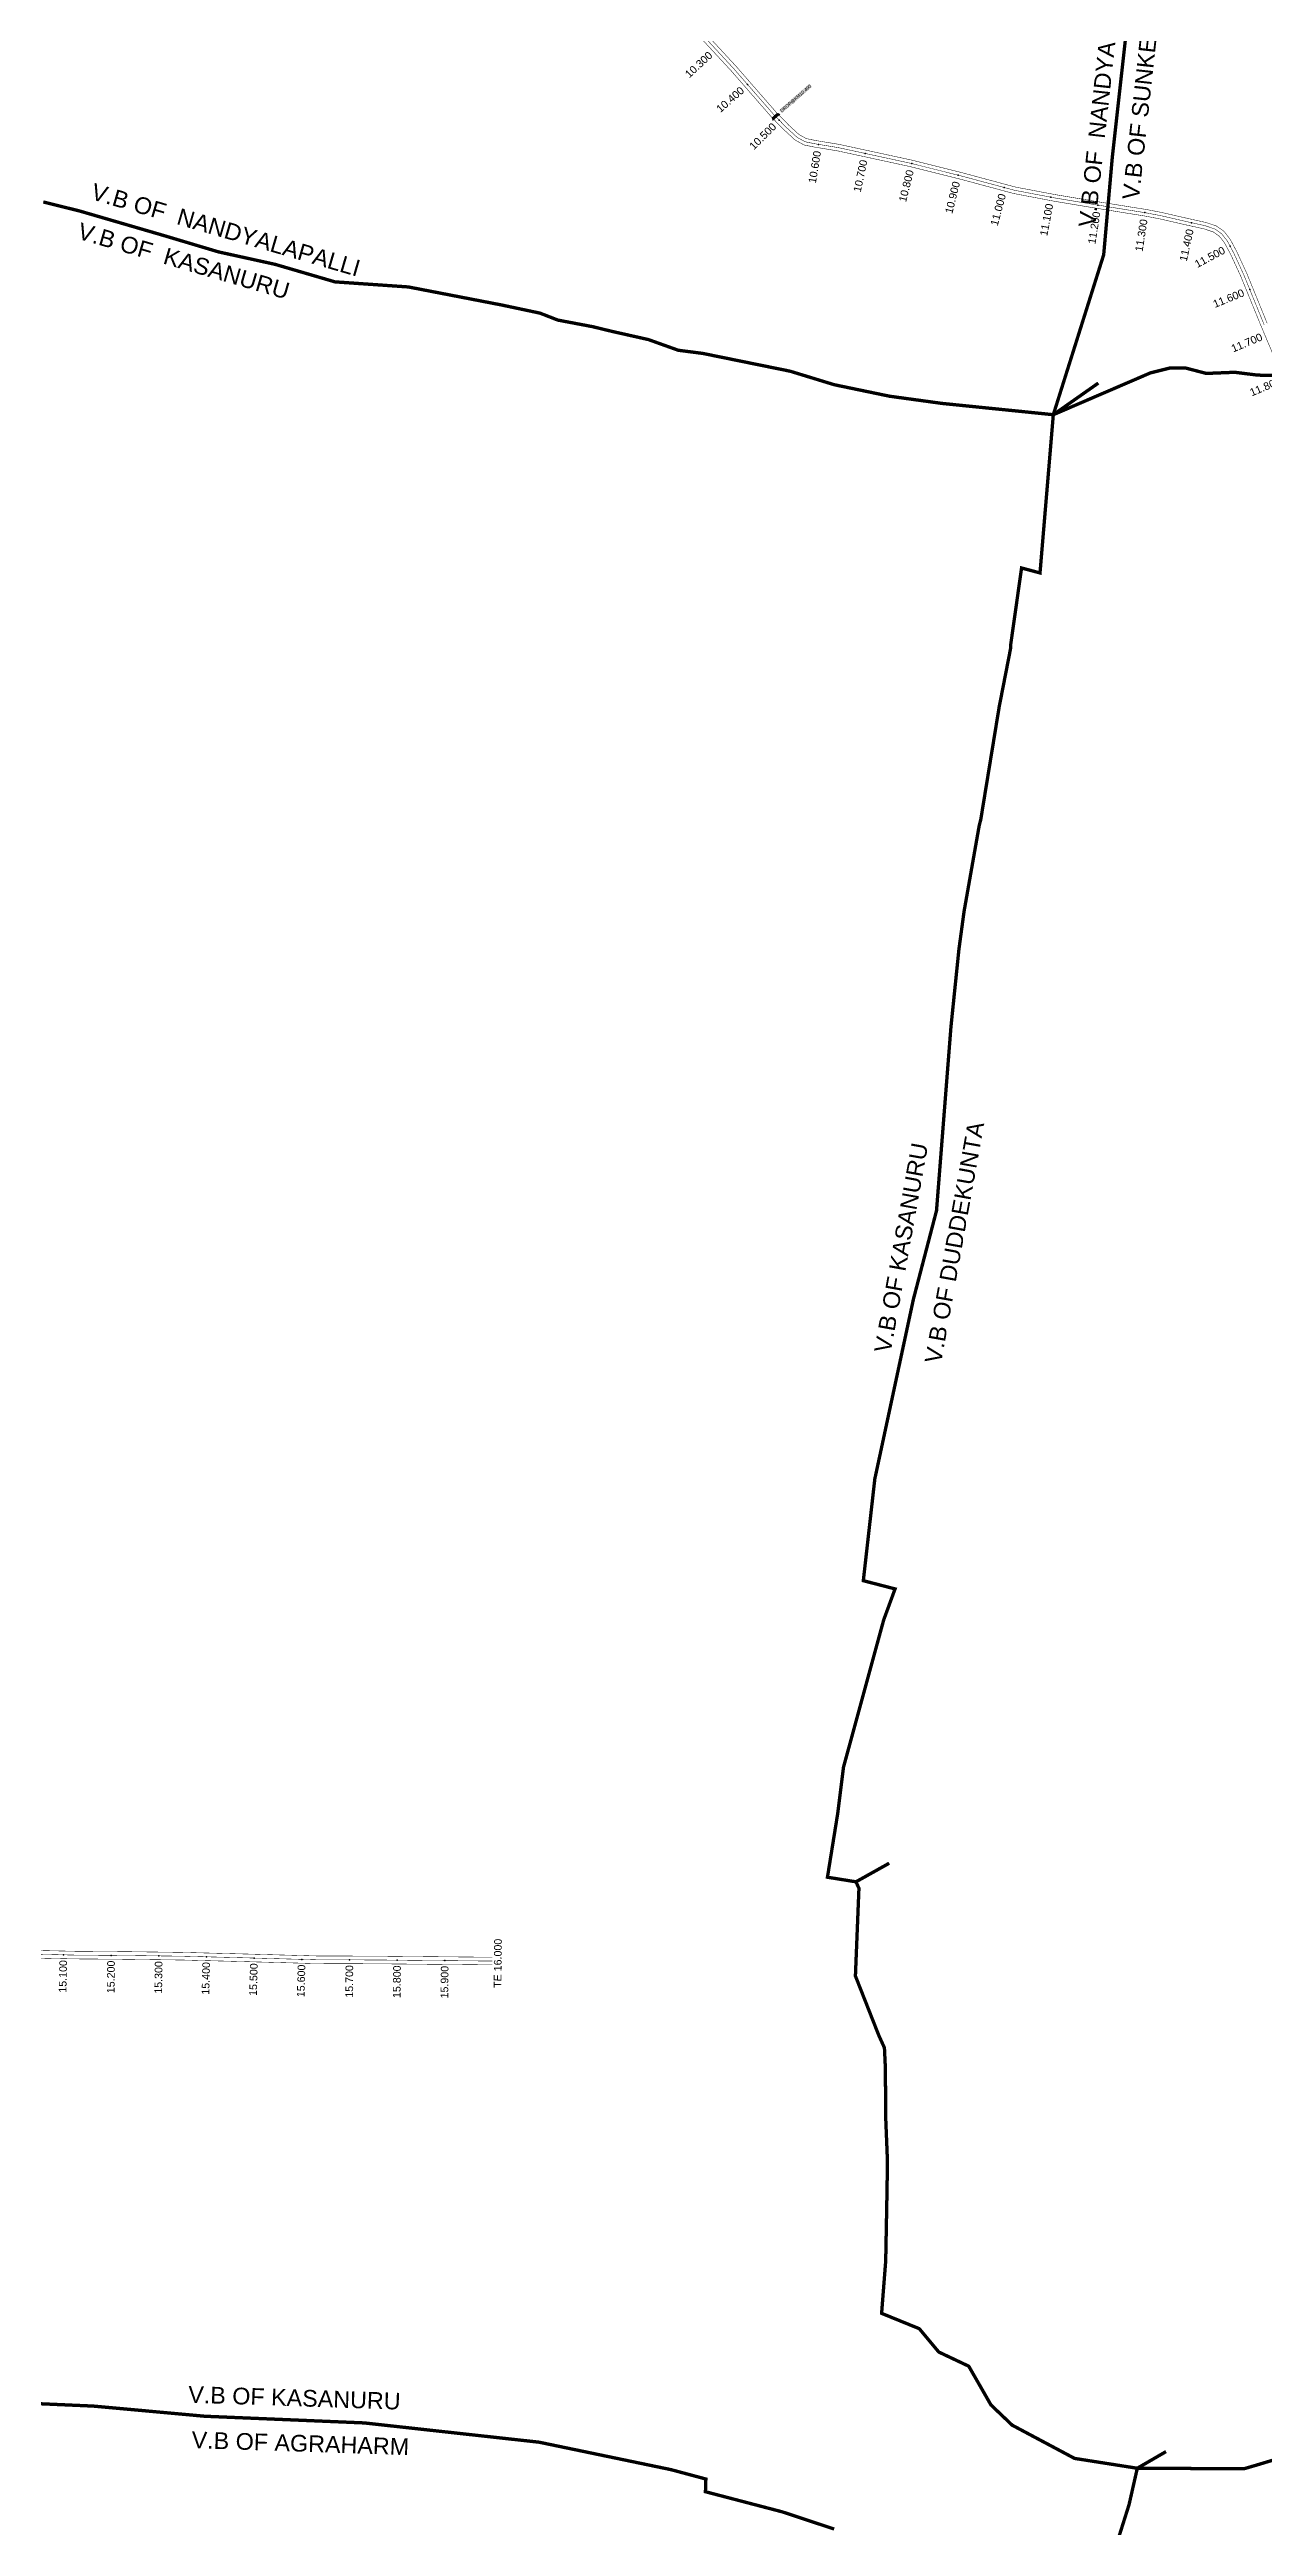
# Model space of a CAD drawing. Header units: inches. Extents: x 174104 to 230935, y 1583276 to 1631460.
# Drawn here: x 195115 to 197661, y 1616993 to 1622188 of the extents above; entities that cross this region are included whole.
import ezdxf
from ezdxf.enums import TextEntityAlignment as Align

# ---------------------------------------------------------------- set-up
doc = ezdxf.new("R2010")
doc.units = ezdxf.units.IN
doc.header["$LTSCALE"] = 15
doc.header["$MEASUREMENT"] = 0
doc.linetypes.add('HIDDEN2', pattern=[0.1875, 0.125, -0.0625])
for name, color, linetype in [('CANAL1', 7, 'Continuous'), ('CHANAGE', 1, 'Continuous'), ('CS', 134, 'Continuous'), ('CSMark', 72, 'Continuous'), ('POINT', 2, 'Continuous'), ('STRUCTURE', 5, 'Continuous'), ('text2', 7, 'Continuous'), ('VB', 72, 'Continuous'), ('VILLAGE BOUNDRY', 5, 'Continuous')]:
    doc.layers.add(name, color=color, linetype=linetype)
doc.styles.get("Standard").update_dxf_attribs({"font": 'arial.ttf'})

# ---------------------------------------------------------------- blocks, each defined once
blk = doc.blocks.new('DROP')
h = blk.add_hatch()
h.set_pattern_fill('ANSI31', color=1, scale=10, angle=45)
h.set_pattern_definition([(90, (-324.4107, -25.7687), (-1.25, 0), [])])
h.paths.add_polyline_path([(-9.9, -4.3), (-13.8, 4.1), (13.8, 4.1), (10.2, -4.3)])
at = {"layer": 'STRUCTURE', "color": 5, "const_width": 0.49}
blk.add_lwpolyline([(-9.9, -4.3), (-13.8, 4.1), (13.8, 4.1), (10.2, -4.3), (-9.9, -4.3)], dxfattribs=at)
at = {"layer": 'STRUCTURE', "color": 5}
blk.add_circle((0, 0), 1.33, dxfattribs=at)

msp = doc.modelspace()

# ---------------------------------------------------------------- linework, layer by layer
at = {"layer": 'CANAL1', "color": 1, "linetype": 'HIDDEN2', "ltscale": 4, "const_width": 1}
for points in [[(196453.34707, 1622251.61899), (196549.98738, 1622147.05338), (196634.95524, 1622049.62317), (196660.41494, 1622023.83939), (196682.48558, 1622003.5341), (196699.46758, 1621994.22664), (196720.60575, 1621989.95093), (196769.16129, 1621981.95813), (196920.72286, 1621949.12761), (197026.55299, 1621922.63864), (197138.62363, 1621892.5142), (197221.91964, 1621876.65466), (197305.50916, 1621862.67093), (197390.95074, 1621848.93169), (197412.82672, 1621845.48374), (197446.29731, 1621839.05667), (197500.21703, 1621826.64443), (197538.30629, 1621818.20347), (197559.11611, 1621811.11553), (197573.1317, 1621801.04822), (197584.73059, 1621786.12425), (197598.12218, 1621761.02165), (197619.3201, 1621715.04394), (197661.8849, 1621610.72812)], [(195005.367, 1618194.534), (195165.795, 1618191.122), (195275.725, 1618190.269), (195393.712, 1618188.74), (195524.324, 1618185.406), (195674.011, 1618181.302), (195800.615, 1618180.842), (196043.3675, 1618178.55538)]]:
    msp.add_lwpolyline(points, dxfattribs=at)
at = {"layer": 'CANAL1', "color": 200, "const_width": 1}
for points in [[(196458.4356, 1622256.42656), (196555.19665, 1622151.73031), (196640.08845, 1622054.38731), (196665.27793, 1622028.8772), (196686.59759, 1622009.26283), (196701.89861, 1622000.87668), (196721.86857, 1621996.83726), (196770.47157, 1621988.83664), (196922.31406, 1621955.94528), (197028.31149, 1621929.41443), (197140.18898, 1621899.34191), (197223.15192, 1621883.54578), (197306.64234, 1621869.57863), (197392.05134, 1621855.84464), (197414.03199, 1621852.38019), (197447.74297, 1621845.90695), (197501.75948, 1621833.47243), (197540.19775, 1621824.95413), (197562.35624, 1621817.40682), (197578.03756, 1621806.14304), (197590.62495, 1621789.9472), (197604.39397, 1621764.13709), (197625.74236, 1621717.83304), (197668.35118, 1621613.40932)], [(196448.25854, 1622246.81141), (196544.77811, 1622142.37644), (196629.82203, 1622044.85902), (196655.55195, 1622018.80158), (196678.37358, 1621997.80538), (196697.03656, 1621987.57661), (196719.34294, 1621983.0646), (196767.85101, 1621975.07961), (196919.13166, 1621942.30994), (197024.79449, 1621915.86284), (197137.05828, 1621885.68649), (197220.68735, 1621869.76353), (197304.37599, 1621855.76322), (197389.85015, 1621842.01875), (197411.62144, 1621838.5873), (197444.85165, 1621832.20638), (197498.67458, 1621819.81642), (197536.41483, 1621811.45281), (197555.87597, 1621804.82423), (197568.22584, 1621795.95341), (197578.83624, 1621782.30131), (197591.85038, 1621757.90621), (197612.89785, 1621712.25485), (197655.41862, 1621608.04692), (197706.67088, 1621486.38838)], [(195005.55127, 1618202.53189), (195165.9111, 1618199.12134), (195275.80787, 1618198.2686), (195393.86591, 1618196.73868), (195524.5357, 1618193.4032), (195674.13518, 1618189.3016), (195800.66721, 1618188.84186), (196043.44285, 1618186.55503)], [(195005.18273, 1618186.53611), (195165.6789, 1618183.12266), (195275.64213, 1618182.2694), (195393.55809, 1618180.74132), (195524.1123, 1618177.4088), (195673.88682, 1618173.3024), (195800.56279, 1618172.84214), (196043.29214, 1618170.55574)]]:
    msp.add_lwpolyline(points, dxfattribs=at)
at = {"layer": 'CS', "color": 3}
for p in [(196578.32263, 1622114.56216), (196644.67634, 1622039.77833), (196727.19529, 1621988.86622), (196825.32789, 1621969.7916), (196923.04388, 1621948.54667), (197020.05135, 1621924.26598), (197116.65257, 1621898.41999), (197214.50942, 1621878.06556), (197313.11696, 1621861.44757), (197411.85898, 1621845.63627), (197509.59777, 1621824.56556), (197590.5922, 1621775.13664), (197631.92834, 1621684.14426)]:
    msp.add_point(p, dxfattribs=at)
at = {"layer": 'POINT'}
msp.add_point((196639, 1622049, 109), dxfattribs=at)
at = {"layer": 'text2', "color": 2, "linetype": 'Continuous'}
for p in [(195143.49617, 1618191.59625), (195243.48879, 1618190.51914), (195343.48213, 1618189.39093), (195443.46171, 1618187.47009), (195543.42819, 1618184.88222), (195643.39063, 1618182.14153), (195743.37866, 1618181.04996), (195843.37639, 1618180.43921), (195943.37195, 1618179.49729)]:
    msp.add_point(p, dxfattribs=at)
at = {"layer": 'VILLAGE BOUNDRY', "linetype": 'HIDDEN2', "ltscale": 20}
msp.add_lwpolyline([(197380.29505, 1622292.72006, 7, 7, 0), (197343.41437, 1621961.03102, 7, 7, 0), (197325.40954, 1621757.32537, 7, 7, 0), (197219.75602, 1621421.84895, 0, 0, 0)], format="xyseb", dxfattribs=at)
at = {"layer": 'VILLAGE BOUNDRY', "linetype": 'HIDDEN2', "ltscale": 20, "const_width": 7}
for points in [[(197301.57951, 1616794.4348), (197378.59619, 1617038.34489), (197395.90865, 1617114.79023), (197456.1068, 1617149.72031), (197395.90865, 1617114.79023), (197264.37229, 1617135.43456), (197202.52061, 1617168.38452), (197133.50781, 1617205.14938), (197089.00877, 1617247.54367), (197042.42742, 1617328.82528), (196979.5383, 1617358.55011), (196938.67796, 1617407.51071), (196859.63846, 1617439.71286), (196868.22304, 1617549.32521), (196870.57176, 1617674.42435), (196871.95324, 1617757.267), (196868.06058, 1617854.12395), (196867.65626, 1617952.17011), (196865.5636, 1617996.64883), (196854.18149, 1618021.57077), (196804.70087, 1618147.26065), (196805.04659, 1618155.84914), (196812.11143, 1618331.35526), (196810.5137, 1618334.59082), (196805.8718, 1618344.77293), (196875.61833, 1618383.76933), (196805.8718, 1618344.77293), (196746.05357, 1618354.40602), (196767.50272, 1618487.59792), (196779.66441, 1618585.0488), (196832.1437, 1618777.30265), (196864.04217, 1618894.16024), (196887.86916, 1618959.08725), (196821.29697, 1618976.32912), (196845.39132, 1619189.71284), (196847.48496, 1619199.46364), (196876.38551, 1619334.06398), (196926.28151, 1619566.44768), (196974.79636, 1619752.49039), (196983.18197, 1619859.20529), (196990.2356, 1619948.96946), (196997.43663, 1620040.60951), (197005.10102, 1620138.14623), (197021.83872, 1620300.87463), (197032.61156, 1620380.28452), (197045.6754, 1620454.30648), (197064.36433, 1620560.20123), (197067.53841, 1620572.26965), (197106.21141, 1620808.89553), (197130.17013, 1620931.7076), (197130.66065, 1620941.50216), (197153.17351, 1621100.34945), (197191.86244, 1621089.99273), (197219.75602, 1621421.84895), (197314.16233, 1621488.15777), (197219.75602, 1621421.84895), (196986.34454, 1621445.52447), (196876.21318, 1621460.64733), (196760.29537, 1621484.732), (196667.84416, 1621513.06787), (196484.49979, 1621550.3907), (196433.30151, 1621556.9863), (196370.57497, 1621579.40991), (196293.97075, 1621596.64553), (196253.63521, 1621606.46685), (196180.60092, 1621620.28428), (196143.22079, 1621634.86207), (196062.42191, 1621652.00823), (195867.17795, 1621689.77614), (195713.07773, 1621700.46697), (195587.53022, 1621737.22077), (195468.7713, 1621763.34143), (195355.44128, 1621797.26541), (195176.67781, 1621849.36207), (195101.44191, 1621868.02458)], [(197740.85758, 1621502.80113), (197648.10772, 1621504.89553), (197600.33087, 1621510.81898), (197540.59903, 1621508.41176), (197497.62076, 1621519.63008), (197481.22109, 1621519.92458), (197463.48629, 1621519.55257), (197423.32398, 1621509.48426), (197219.75602, 1621421.84895)], [(194853.51355, 1617260.7137), (195206.61819, 1617245.15845), (195440.12155, 1617223.86846), (195592.17744, 1617217.50536), (195774.28281, 1617209.88479), (196011.50911, 1617183.7436), (196141.24892, 1617169.4469), (196417.86534, 1617111.87425), (196491.06462, 1617092.20919), (196490.16236, 1617065.5685), (196528.37883, 1617055.55325), (196651.33432, 1617023.33074), (196760.17225, 1616987.28693)], [(197682.05806, 1617132.30453), (197643.24945, 1617120.58943), (197619.6459, 1617113.75874), (197395.90865, 1617114.79023)]]:
    msp.add_lwpolyline(points, dxfattribs=at)

# ---------------------------------------------------------------- block references
at = {"xscale": 0.7, "yscale": 0.7, "zscale": 0.7, "rotation": 221.3360091512854}
msp.add_blockref('DROP', (196637.21898, 1622047.33062), dxfattribs=at)

# ---------------------------------------------------------------- texts
at = {"layer": 'CHANAGE'}
for s, rotation, p in [('10.300', 42.74434196, (196501.09381, 1622179.3298)), ('10.400', 41.09134105, (196567.77135, 1622105.3605)), ('10.500', 44.63765472, (196634.71443, 1622029.94164)), ('10.600', 80.65227622, (196724.92133, 1621975.05213)), ('10.700', 77.77770348, (196822.36402, 1621956.10892)), ('10.800', 75.94773601, (196919.64459, 1621934.96562)), ('10.900', 75.94773601, (197016.65205, 1621910.68493)), ('11.000', 74.95460025, (197113.01839, 1621884.8999)), ('11.100', 79.21992595, (197211.89086, 1621864.31263)), ('11.200', 80.8648855, (197310.89428, 1621847.62514)), ('11.300', 81.04308806, (197409.6793, 1621831.80699)), ('11.400', 77.50462955, (197506.56872, 1621810.89717)), ('11.500', 28.07875955, (197578.23998, 1621768.54705)), ('11.600', 22.19731377, (197618.96591, 1621678.85509)), ('11.700', 22.84469999, (197657.02236, 1621586.20976)), ('11.800', 22.84469999, (197695.84583, 1621494.0537))]:
    msp.add_text(s, height=16, rotation=rotation, dxfattribs=at).set_placement(p, align=Align.MIDDLE_RIGHT)
at = {"layer": 'CSMark', "color": 1}
for s, rotation, p in [('TE 16.000', 89.46031503, (196055.03292, 1618225.42192)), ('15.100', 88.78161054, (195143.26228, 1618180.59874)), ('15.200', 89.55542359, (195243.40344, 1618179.51947)), ('15.300', 89.25754299, (195343.33959, 1618178.39186)), ('15.400', 88.5377866, (195443.18102, 1618176.47367)), ('15.500', 88.42950284, (195543.12672, 1618173.88635)), ('15.600', 88.42950284, (195643.08915, 1618171.14566)), ('15.700', 89.79182418, (195743.3387, 1618170.05003)), ('15.800', 89.46031636, (195843.27278, 1618169.4397)), ('15.900', 89.46031569, (195943.26834, 1618168.49778))]:
    msp.add_text(s, height=16, rotation=rotation, dxfattribs=at).set_placement(p, align=Align.MIDDLE_RIGHT)
at = {"layer": 'STRUCTURE', "color": 5, "insert": (196645.97785, 1622060.71871), "char_height": 7, "width": 82.3605866, "attachment_point": 1, "rotation": 41.09134059, "bg_fill": 1, "box_fill_scale": 1.1, "bg_fill_color": 7, "bg_fill_true_color": 16777215, "bg_fill_transparency": 0}
msp.add_mtext('DROP@KM10.490', dxfattribs=at)
at = {"layer": 'VB', "color": 1}
for s, rotation, p in [('V.B OF  NANDYALAPALLI ', 83.7384661, (197289.84915, 1621815.49262)), ('V.B OF SUNKESULA', 83.7384661, (197381.65462, 1621873.05996)), ('V.B OF  NANDYALAPALLI ', 343.75240418, (195203.84633, 1621891.31318)), ('V.B OF  KASANURU ', 343.75240418, (195175.57174, 1621808.5713)), ('V.B OF DUDDEKUNTA', 79.78814478, (196966.87909, 1619433.19514)), ('V.B OF KASANURU', 79.78814478, (196861.10472, 1619455.45313)), ('V.B OF KASANURU', 358.12160773, (195405.51942, 1617269.87196)), ('V.B OF AGRAHARM', 358.12160773, (195412.66394, 1617174.65636))]:
    msp.add_text(s, height=35, rotation=rotation, dxfattribs=at).set_placement(p, align=Align.MIDDLE_LEFT)

doc.saveas('drawing.dxf')
